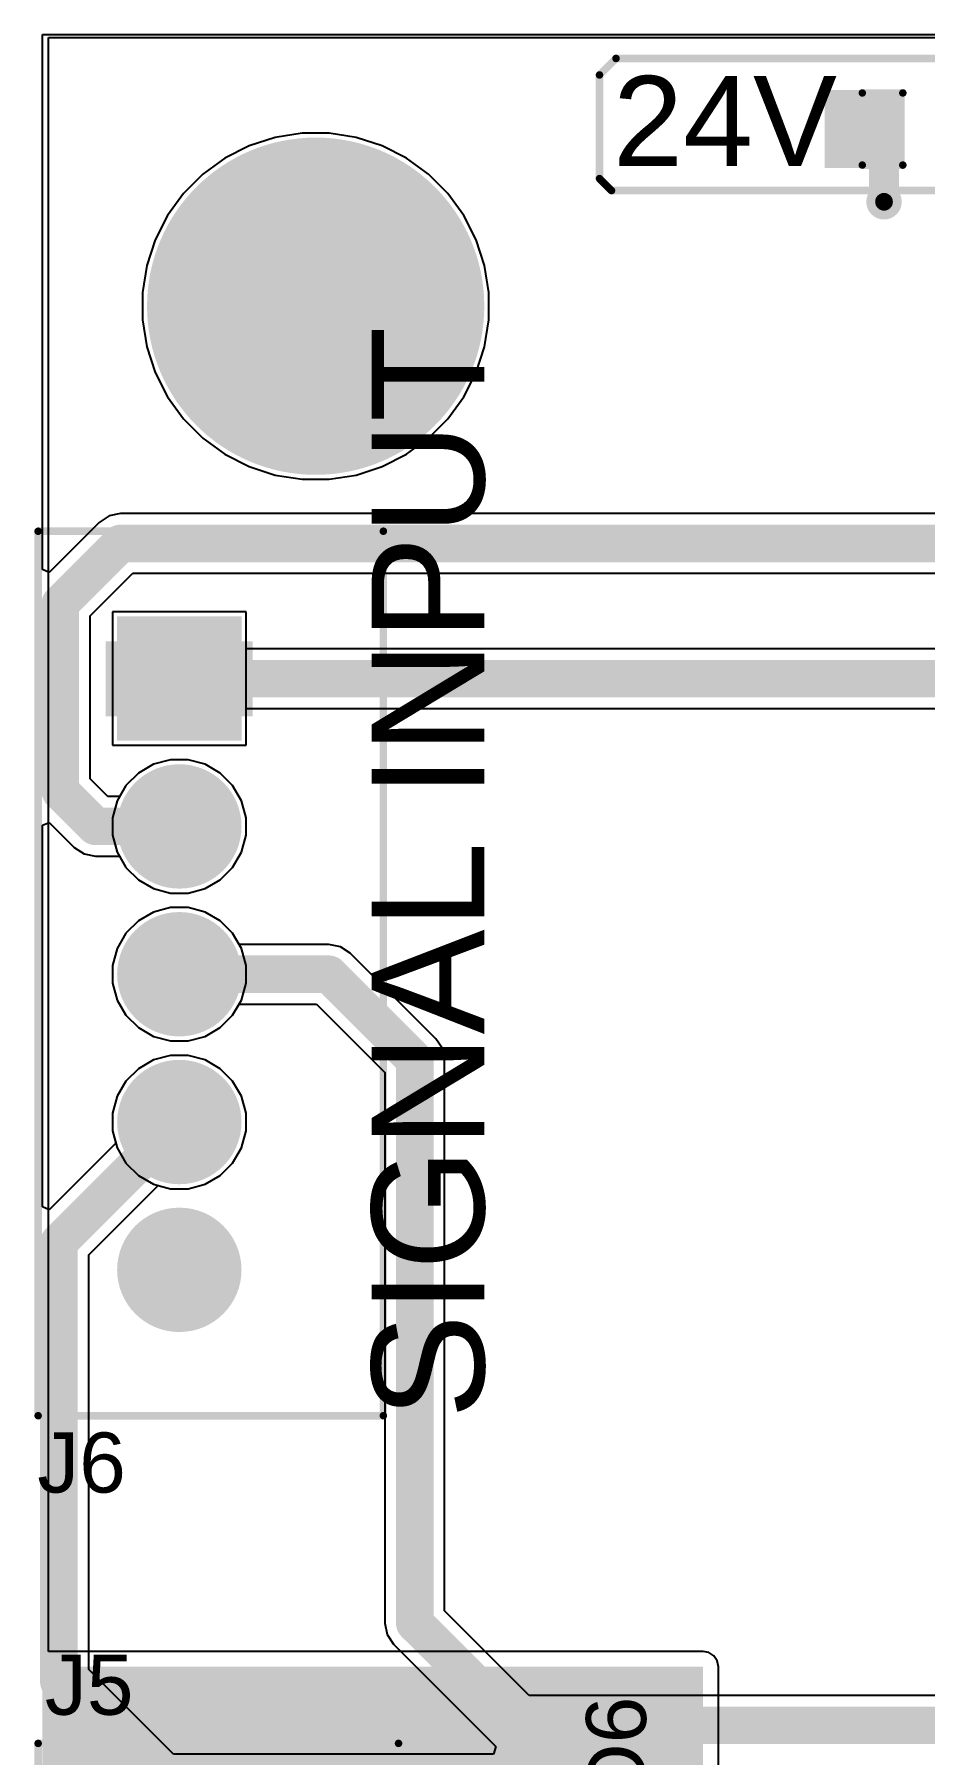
# Model space of a CAD drawing. Header units: millimetres. Extents: x 0.3 to 65.6, y 0.3 to 58.5.
# Drawn here: x 0.32 to 15.38, y 28.33 to 57.43 of the extents above; entities that cross this region are included whole.
import ezdxf

# ---------------------------------------------------------------- set-up
doc = ezdxf.new("R2010")
doc.units = ezdxf.units.MM
for name, color, linetype in [('BottomLayer', 5, 'Continuous'), ('BottomSolder', 6, 'Continuous'), ('MultiLayer', 9, 'Continuous'), ('PadHoleLayer', 156, 'Continuous'), ('TopLayer', 1, 'Continuous'), ('TopOverlay', 2, 'Continuous'), ('TopPaste', 8, 'Continuous'), ('TopSolder', 216, 'Continuous'), ('ViaHoleLayer', 16, 'Continuous')]:
    doc.layers.add(name, color=color, linetype=linetype)
doc.styles.add('Arial', font='', dxfattribs={"height": 0.2})
doc.styles.get('Arial').set_extended_font_data('Arial')

# ---------------------------------------------------------------- blocks, each defined once
blk = doc.blocks.new('LED_0603_28')
at = {"layer": 'TopLayer'}
for points in [[(-1, 0.5), (-0.5, 0.5), (-0.5, -0.5), (-1, -0.5)], [(0.5, 0.5), (1, 0.5), (1, -0.5), (0.5, -0.5)]]:
    blk.add_hatch(color=1, dxfattribs=at).paths.add_polyline_path(points)
at = {"layer": 'TopOverlay'}
blk.add_hatch(color=2, dxfattribs=at).paths.add_polyline_path([(1.118, -0.66), (1.753, -0.66), (1.753, 0.66), (1.118, 0.66)])
at = {"layer": 'TopPaste'}
for points in [[(-1, 0.5), (-0.5, 0.5), (-0.5, -0.5), (-1, -0.5)], [(0.5, 0.5), (1, 0.5), (1, -0.5), (0.5, -0.5)]]:
    blk.add_hatch(color=8, dxfattribs=at).paths.add_polyline_path(points)
at = {"layer": 'TopSolder'}
for points in [[(-1.102, 0.602), (-0.398, 0.602), (-0.398, -0.602), (-1.102, -0.602)], [(0.398, 0.602), (1.102, 0.602), (1.102, -0.602), (0.398, -0.602)]]:
    blk.add_hatch(color=216, dxfattribs=at).paths.add_polyline_path(points)
at = {"layer": 'TopOverlay', "const_width": 0.127}
for points in [[(-0.432, 0.61), (-1.118, 0.61)], [(-1.118, 0.61), (-1.118, -0.61)], [(1.118, 0.61), (0.432, 0.61)], [(1.118, 0.61), (1.118, -0.61)], [(-0.432, -0.61), (-1.118, -0.61)], [(1.118, -0.61), (0.432, -0.61)]]:
    blk.add_lwpolyline(points, dxfattribs=at)
at = {"layer": 'TopOverlay', "const_width": 0.0635}
for points in [[(-1.149, 0.61, 1), (-1.086, 0.61, 1)], [(-1.149, 0.61, 1), (-1.086, 0.61, 1)], [(-0.464, 0.61, 1), (-0.4, 0.61, 1)], [(0.4, 0.61, 1), (0.464, 0.61, 1)], [(1.086, 0.61, 1), (1.149, 0.61, 1)], [(1.086, 0.61, 1), (1.149, 0.61, 1)], [(-1.149, -0.61, 1), (-1.086, -0.61, 1)], [(-1.149, -0.61, 1), (-1.086, -0.61, 1)], [(-0.464, -0.61, 1), (-0.4, -0.61, 1)], [(0.4, -0.61, 1), (0.464, -0.61, 1)], [(1.086, -0.61, 1), (1.149, -0.61, 1)], [(1.086, -0.61, 1), (1.149, -0.61, 1)]]:
    blk.add_lwpolyline(points, format="xyb", close=True, dxfattribs=at)
blk = doc.blocks.new('B5B_XH_A_LF__SN___37')
at = {"layer": 'BottomLayer'}
blk.add_hatch(color=5, dxfattribs=at).paths.add_polyline_path([(-5.95, 0.95), (-4.05, 0.95), (-4.05, -0.95), (-5.95, -0.95)])
h = blk.add_hatch(color=5, dxfattribs=at)
edge = h.paths.add_edge_path()
edge.add_arc((-2.5, 0), 0.95, 0, 360)
h = blk.add_hatch(color=5, dxfattribs=at)
edge = h.paths.add_edge_path()
edge.add_arc((0, 0), 0.95, 0, 360)
h = blk.add_hatch(color=5, dxfattribs=at)
edge = h.paths.add_edge_path()
edge.add_arc((2.5, 0), 0.95, 0, 360)
h = blk.add_hatch(color=5, dxfattribs=at)
edge = h.paths.add_edge_path()
edge.add_arc((5, 0), 0.95, 0, 360)
at = {"layer": 'BottomSolder'}
blk.add_hatch(color=6, dxfattribs=at).paths.add_polyline_path([(-6.052, 1.052), (-3.948, 1.052), (-3.948, -1.052), (-6.052, -1.052)])
h = blk.add_hatch(color=6, dxfattribs=at)
edge = h.paths.add_edge_path()
edge.add_arc((-2.5, 0), 1.052, 0, 360)
h = blk.add_hatch(color=6, dxfattribs=at)
edge = h.paths.add_edge_path()
edge.add_arc((0, 0), 1.052, 0, 360)
h = blk.add_hatch(color=6, dxfattribs=at)
edge = h.paths.add_edge_path()
edge.add_arc((2.5, 0), 1.052, 0, 360)
h = blk.add_hatch(color=6, dxfattribs=at)
edge = h.paths.add_edge_path()
edge.add_arc((5, 0), 1.052, 0, 360)
at = {"layer": 'MultiLayer'}
blk.add_hatch(color=9, dxfattribs=at).paths.add_polyline_path([(-5.95, 0.95), (-4.05, 0.95), (-4.05, -0.95), (-5.95, -0.95)])
h = blk.add_hatch(color=9, dxfattribs=at)
edge = h.paths.add_edge_path()
edge.add_arc((-2.5, 0), 0.95, 0, 360)
h = blk.add_hatch(color=9, dxfattribs=at)
edge = h.paths.add_edge_path()
edge.add_arc((0, 0), 0.95, 0, 360)
h = blk.add_hatch(color=9, dxfattribs=at)
edge = h.paths.add_edge_path()
edge.add_arc((2.5, 0), 0.95, 0, 360)
h = blk.add_hatch(color=9, dxfattribs=at)
edge = h.paths.add_edge_path()
edge.add_arc((5, 0), 0.95, 0, 360)
at = {"layer": 'PadHoleLayer'}
h = blk.add_hatch(color=156, dxfattribs=at)
edge = h.paths.add_edge_path()
edge.add_arc((-5, 0), 0.5, 0, 360)
h = blk.add_hatch(color=156, dxfattribs=at)
edge = h.paths.add_edge_path()
edge.add_arc((-2.5, 0), 0.5, 0, 360)
h = blk.add_hatch(color=156, dxfattribs=at)
edge = h.paths.add_edge_path()
edge.add_arc((0, 0), 0.5, 0, 360)
h = blk.add_hatch(color=156, dxfattribs=at)
edge = h.paths.add_edge_path()
edge.add_arc((2.5, 0), 0.5, 0, 360)
h = blk.add_hatch(color=156, dxfattribs=at)
edge = h.paths.add_edge_path()
edge.add_arc((5, 0), 0.5, 0, 360)
at = {"layer": 'TopLayer'}
blk.add_hatch(color=1, dxfattribs=at).paths.add_polyline_path([(-5.95, 0.95), (-4.05, 0.95), (-4.05, -0.95), (-5.95, -0.95)])
h = blk.add_hatch(color=1, dxfattribs=at)
edge = h.paths.add_edge_path()
edge.add_arc((-2.5, 0), 0.95, 0, 360)
h = blk.add_hatch(color=1, dxfattribs=at)
edge = h.paths.add_edge_path()
edge.add_arc((0, 0), 0.95, 0, 360)
h = blk.add_hatch(color=1, dxfattribs=at)
edge = h.paths.add_edge_path()
edge.add_arc((2.5, 0), 0.95, 0, 360)
h = blk.add_hatch(color=1, dxfattribs=at)
edge = h.paths.add_edge_path()
edge.add_arc((5, 0), 0.95, 0, 360)
at = {"layer": 'TopOverlay'}
for points in [[(-5.633, 0.963), (-4.363, 0.963), (-4.363, 1.242), (-5.633, 1.242)], [(-5.633, -1.247), (-4.363, -1.247), (-4.363, -0.968), (-5.633, -0.968)]]:
    blk.add_hatch(color=2, dxfattribs=at).paths.add_polyline_path(points)
at = {"layer": 'TopSolder'}
blk.add_hatch(color=216, dxfattribs=at).paths.add_polyline_path([(-6.052, 1.052), (-3.948, 1.052), (-3.948, -1.052), (-6.052, -1.052)])
h = blk.add_hatch(color=216, dxfattribs=at)
edge = h.paths.add_edge_path()
edge.add_arc((-2.5, 0), 1.052, 0, 360)
h = blk.add_hatch(color=216, dxfattribs=at)
edge = h.paths.add_edge_path()
edge.add_arc((0, 0), 1.052, 0, 360)
h = blk.add_hatch(color=216, dxfattribs=at)
edge = h.paths.add_edge_path()
edge.add_arc((2.5, 0), 1.052, 0, 360)
h = blk.add_hatch(color=216, dxfattribs=at)
edge = h.paths.add_edge_path()
edge.add_arc((5, 0), 1.052, 0, 360)
at = {"layer": 'TopOverlay', "const_width": 0.0635}
for points in [[(-7.525, 3.451, 1), (-7.461, 3.451, 1)], [(-7.525, 3.451, 1), (-7.461, 3.451, 1)], [(7.436, 3.451, 1), (7.499, 3.451, 1)], [(7.436, 3.451, 1), (7.499, 3.451, 1)], [(-7.525, -2.388, 1), (-7.461, -2.388, 1)], [(-7.525, -2.388, 1), (-7.461, -2.388, 1)], [(7.436, -2.388, 1), (7.499, -2.388, 1)], [(7.436, -2.388, 1), (7.499, -2.388, 1)]]:
    blk.add_lwpolyline(points, format="xyb", close=True, dxfattribs=at)
at = {"layer": 'TopOverlay', "const_width": 0.127}
for points in [[(7.468, 3.451), (-7.493, 3.451)], [(-7.493, -2.388), (-7.493, 3.451)], [(7.468, -2.388), (7.468, 3.451)], [(7.468, -2.388), (-7.493, -2.388)]]:
    blk.add_lwpolyline(points, dxfattribs=at)
blk = doc.blocks.new('178_6165_0002_38')
at = {"layer": 'BottomLayer'}
blk.add_hatch(color=5, dxfattribs=at).paths.add_polyline_path([(-7.5, 2.35), (-5.3, 2.35), (-5.3, 0.15), (-7.5, 0.15)])
h = blk.add_hatch(color=5, dxfattribs=at)
edge = h.paths.add_edge_path()
edge.add_arc((-2.9, 1.25), 1.1, 0, 360)
h = blk.add_hatch(color=5, dxfattribs=at)
edge = h.paths.add_edge_path()
edge.add_arc((2.9, 1.25), 1.1, 0, 360)
h = blk.add_hatch(color=5, dxfattribs=at)
edge = h.paths.add_edge_path()
edge.add_arc((6.4, 1.25), 1.1, 0, 360)
h = blk.add_hatch(color=5, dxfattribs=at)
edge = h.paths.add_edge_path()
edge.add_arc((-6.4, -1.25), 1.1, 0, 360)
h = blk.add_hatch(color=5, dxfattribs=at)
edge = h.paths.add_edge_path()
edge.add_arc((-2.9, -1.25), 1.1, 0, 360)
h = blk.add_hatch(color=5, dxfattribs=at)
edge = h.paths.add_edge_path()
edge.add_arc((2.9, -1.25), 1.1, 0, 360)
h = blk.add_hatch(color=5, dxfattribs=at)
edge = h.paths.add_edge_path()
edge.add_arc((6.4, -1.25), 1.1, 0, 360)
at = {"layer": 'BottomSolder'}
blk.add_hatch(color=6, dxfattribs=at).paths.add_polyline_path([(-7.551, 2.401), (-5.249, 2.401), (-5.249, 0.099), (-7.551, 0.099)])
h = blk.add_hatch(color=6, dxfattribs=at)
edge = h.paths.add_edge_path()
edge.add_arc((-2.9, 1.25), 1.151, 0, 360)
h = blk.add_hatch(color=6, dxfattribs=at)
edge = h.paths.add_edge_path()
edge.add_arc((2.9, 1.25), 1.151, 0, 360)
h = blk.add_hatch(color=6, dxfattribs=at)
edge = h.paths.add_edge_path()
edge.add_arc((6.4, 1.25), 1.151, 0, 360)
h = blk.add_hatch(color=6, dxfattribs=at)
edge = h.paths.add_edge_path()
edge.add_arc((0, 0), 0.102, 0, 360)
h = blk.add_hatch(color=6, dxfattribs=at)
edge = h.paths.add_edge_path()
edge.add_arc((-6.4, -1.25), 1.151, 0, 360)
h = blk.add_hatch(color=6, dxfattribs=at)
edge = h.paths.add_edge_path()
edge.add_arc((-2.9, -1.25), 1.151, 0, 360)
h = blk.add_hatch(color=6, dxfattribs=at)
edge = h.paths.add_edge_path()
edge.add_arc((2.9, -1.25), 1.151, 0, 360)
h = blk.add_hatch(color=6, dxfattribs=at)
edge = h.paths.add_edge_path()
edge.add_arc((6.4, -1.25), 1.151, 0, 360)
at = {"layer": 'MultiLayer'}
blk.add_hatch(color=9, dxfattribs=at).paths.add_polyline_path([(-7.5, 2.35), (-5.3, 2.35), (-5.3, 0.15), (-7.5, 0.15)])
h = blk.add_hatch(color=9, dxfattribs=at)
edge = h.paths.add_edge_path()
edge.add_arc((-2.9, 1.25), 1.1, 0, 360)
h = blk.add_hatch(color=9, dxfattribs=at)
edge = h.paths.add_edge_path()
edge.add_arc((2.9, 1.25), 1.1, 0, 360)
h = blk.add_hatch(color=9, dxfattribs=at)
edge = h.paths.add_edge_path()
edge.add_arc((6.4, 1.25), 1.1, 0, 360)
h = blk.add_hatch(color=9, dxfattribs=at)
edge = h.paths.add_edge_path()
edge.add_arc((-6.4, -1.25), 1.1, 0, 360)
h = blk.add_hatch(color=9, dxfattribs=at)
edge = h.paths.add_edge_path()
edge.add_arc((-2.9, -1.25), 1.1, 0, 360)
h = blk.add_hatch(color=9, dxfattribs=at)
edge = h.paths.add_edge_path()
edge.add_arc((2.9, -1.25), 1.1, 0, 360)
h = blk.add_hatch(color=9, dxfattribs=at)
edge = h.paths.add_edge_path()
edge.add_arc((6.4, -1.25), 1.1, 0, 360)
at = {"layer": 'PadHoleLayer'}
h = blk.add_hatch(color=156, dxfattribs=at)
edge = h.paths.add_edge_path()
edge.add_arc((-6.4, 1.25), 0.75, 0, 360)
h = blk.add_hatch(color=156, dxfattribs=at)
edge = h.paths.add_edge_path()
edge.add_arc((-2.9, 1.25), 0.75, 0, 360)
h = blk.add_hatch(color=156, dxfattribs=at)
edge = h.paths.add_edge_path()
edge.add_arc((2.9, 1.25), 0.75, 0, 360)
h = blk.add_hatch(color=156, dxfattribs=at)
edge = h.paths.add_edge_path()
edge.add_arc((6.4, 1.25), 0.75, 0, 360)
h = blk.add_hatch(color=156, dxfattribs=at)
edge = h.paths.add_edge_path()
edge.add_arc((0, 0), 1.25, 0, 360)
h = blk.add_hatch(color=156, dxfattribs=at)
edge = h.paths.add_edge_path()
edge.add_arc((-6.4, -1.25), 0.75, 0, 360)
h = blk.add_hatch(color=156, dxfattribs=at)
edge = h.paths.add_edge_path()
edge.add_arc((-2.9, -1.25), 0.75, 0, 360)
h = blk.add_hatch(color=156, dxfattribs=at)
edge = h.paths.add_edge_path()
edge.add_arc((2.9, -1.25), 0.75, 0, 360)
h = blk.add_hatch(color=156, dxfattribs=at)
edge = h.paths.add_edge_path()
edge.add_arc((6.4, -1.25), 0.75, 0, 360)
at = {"layer": 'TopLayer'}
blk.add_hatch(color=1, dxfattribs=at).paths.add_polyline_path([(-7.5, 2.35), (-5.3, 2.35), (-5.3, 0.15), (-7.5, 0.15)])
h = blk.add_hatch(color=1, dxfattribs=at)
edge = h.paths.add_edge_path()
edge.add_arc((-2.9, 1.25), 1.1, 0, 360)
h = blk.add_hatch(color=1, dxfattribs=at)
edge = h.paths.add_edge_path()
edge.add_arc((2.9, 1.25), 1.1, 0, 360)
h = blk.add_hatch(color=1, dxfattribs=at)
edge = h.paths.add_edge_path()
edge.add_arc((6.4, 1.25), 1.1, 0, 360)
h = blk.add_hatch(color=1, dxfattribs=at)
edge = h.paths.add_edge_path()
edge.add_arc((-6.4, -1.25), 1.1, 0, 360)
h = blk.add_hatch(color=1, dxfattribs=at)
edge = h.paths.add_edge_path()
edge.add_arc((-2.9, -1.25), 1.1, 0, 360)
h = blk.add_hatch(color=1, dxfattribs=at)
edge = h.paths.add_edge_path()
edge.add_arc((2.9, -1.25), 1.1, 0, 360)
h = blk.add_hatch(color=1, dxfattribs=at)
edge = h.paths.add_edge_path()
edge.add_arc((6.4, -1.25), 1.1, 0, 360)
at = {"layer": 'TopSolder'}
blk.add_hatch(color=216, dxfattribs=at).paths.add_polyline_path([(-7.551, 2.401), (-5.249, 2.401), (-5.249, 0.099), (-7.551, 0.099)])
h = blk.add_hatch(color=216, dxfattribs=at)
edge = h.paths.add_edge_path()
edge.add_arc((-2.9, 1.25), 1.151, 0, 360)
h = blk.add_hatch(color=216, dxfattribs=at)
edge = h.paths.add_edge_path()
edge.add_arc((2.9, 1.25), 1.151, 0, 360)
h = blk.add_hatch(color=216, dxfattribs=at)
edge = h.paths.add_edge_path()
edge.add_arc((6.4, 1.25), 1.151, 0, 360)
h = blk.add_hatch(color=216, dxfattribs=at)
edge = h.paths.add_edge_path()
edge.add_arc((0, 0), 0.102, 0, 360)
h = blk.add_hatch(color=216, dxfattribs=at)
edge = h.paths.add_edge_path()
edge.add_arc((-6.4, -1.25), 1.151, 0, 360)
h = blk.add_hatch(color=216, dxfattribs=at)
edge = h.paths.add_edge_path()
edge.add_arc((-2.9, -1.25), 1.151, 0, 360)
h = blk.add_hatch(color=216, dxfattribs=at)
edge = h.paths.add_edge_path()
edge.add_arc((2.9, -1.25), 1.151, 0, 360)
h = blk.add_hatch(color=216, dxfattribs=at)
edge = h.paths.add_edge_path()
edge.add_arc((6.4, -1.25), 1.151, 0, 360)
at = {"layer": 'TopOverlay', "const_width": 0.127}
for points in [[(-10.033, 3.048), (-10.033, -3.048)], [(-10.033, 3.048), (10.033, 3.048)], [(10.033, 3.048), (10.033, -3.048)], [(-10.033, -3.048), (10.033, -3.048)]]:
    blk.add_lwpolyline(points, dxfattribs=at)
at = {"layer": 'TopOverlay', "const_width": 0.0635}
for points in [[(-10.065, 3.048, 1), (-10.001, 3.048, 1)], [(-10.065, 3.048, 1), (-10.001, 3.048, 1)], [(10.001, 3.048, 1), (10.065, 3.048, 1)], [(10.001, 3.048, 1), (10.065, 3.048, 1)], [(-10.065, -3.048, 1), (-10.001, -3.048, 1)], [(-10.065, -3.048, 1), (-10.001, -3.048, 1)], [(10.001, -3.048, 1), (10.065, -3.048, 1)], [(10.001, -3.048, 1), (10.065, -3.048, 1)]]:
    blk.add_lwpolyline(points, format="xyb", close=True, dxfattribs=at)
at = {"layer": 'TopOverlay'}
blk.add_text('1', height=0.8, dxfattribs=at).set_placement((-8.128, 1.041))

msp = doc.modelspace()

# ---------------------------------------------------------------- hatches: boundary and pattern name
at = {"layer": 'BottomLayer'}
h = msp.add_hatch(color=5, dxfattribs=at)
edge = h.paths.add_edge_path()
edge.add_arc((5.08, 52.832), 2.75, 0, 360)
h = msp.add_hatch(color=5, dxfattribs=at)
edge = h.paths.add_edge_path()
edge.add_arc((14.693, 54.598), 0.3, 0, 360)
at = {"layer": 'BottomSolder'}
h = msp.add_hatch(color=6, dxfattribs=at)
edge = h.paths.add_edge_path()
edge.add_arc((5.08, 52.832), 2.852, 0, 360)
h = msp.add_hatch(color=6, dxfattribs=at)
edge = h.paths.add_edge_path()
edge.add_arc((14.693, 54.598), 0.15, 0, 360)
at = {"layer": 'MultiLayer'}
h = msp.add_hatch(color=9, dxfattribs=at)
edge = h.paths.add_edge_path()
edge.add_arc((5.08, 52.832), 2.75, 0, 360)
at = {"layer": 'PadHoleLayer'}
h = msp.add_hatch(color=156, dxfattribs=at)
edge = h.paths.add_edge_path()
edge.add_arc((5.08, 52.832), 1.55, 0, 360)
at = {"layer": 'TopLayer'}
h = msp.add_hatch(color=1, dxfattribs=at)
edge = h.paths.add_edge_path()
edge.add_arc((5.08, 52.832), 2.75, 0, 360)
h = msp.add_hatch(color=1, dxfattribs=at)
edge = h.paths.add_edge_path()
edge.add_arc((14.693, 54.598), 0.3, 0, 360)
for points in [[(0.457, 23.825), (11.633, 23.825), (11.633, 29.82), (0.457, 29.82)], [(0.457, 19.99), (8.204, 19.99), (8.204, 29.82), (0.457, 29.82)]]:
    msp.add_hatch(color=1, dxfattribs=at).paths.add_polyline_path(points)
at = {"layer": 'TopSolder'}
h = msp.add_hatch(color=216, dxfattribs=at)
edge = h.paths.add_edge_path()
edge.add_arc((5.08, 52.832), 2.852, 0, 360)
h = msp.add_hatch(color=216, dxfattribs=at)
edge = h.paths.add_edge_path()
edge.add_arc((14.693, 54.598), 0.15, 0, 360)
at = {"layer": 'ViaHoleLayer'}
h = msp.add_hatch(color=16, dxfattribs=at)
edge = h.paths.add_edge_path()
edge.add_arc((14.693, 54.598), 0.15, 0, 360)

# ---------------------------------------------------------------- linework, layer by layer
at = {"layer": 'BottomLayer'}
for p, q in [((0.457, 48.378), (0.457, 57.429)), ((0.457, 57.429), (65.557, 57.429)), ((4.394, 55.688), (3.956, 55.545)), ((4.85, 55.76), (4.394, 55.688)), ((5.31, 55.76), (4.85, 55.76)), ((5.766, 55.688), (5.31, 55.76)), ((6.204, 55.545), (5.766, 55.688)), ((3.545, 55.336), (3.173, 55.065)), ((3.956, 55.545), (3.545, 55.336)), ((6.614, 55.336), (6.204, 55.545)), ((6.987, 55.065), (6.614, 55.336)), ((3.173, 55.065), (2.847, 54.739)), ((7.313, 54.739), (6.987, 55.065)), ((2.847, 54.739), (2.576, 54.367)), ((7.584, 54.367), (7.313, 54.739)), ((2.576, 54.367), (2.367, 53.956)), ((7.793, 53.956), (7.584, 54.367)), ((2.367, 53.956), (2.224, 53.518)), ((7.936, 53.518), (7.793, 53.956)), ((2.224, 53.518), (2.152, 53.062)), ((8.008, 53.062), (7.936, 53.518)), ((2.152, 53.062), (2.152, 52.602)), ((8.008, 52.602), (8.008, 53.062)), ((2.152, 52.602), (2.224, 52.146)), ((7.936, 52.146), (8.008, 52.602)), ((2.224, 52.146), (2.367, 51.708)), ((7.793, 51.708), (7.936, 52.146)), ((2.367, 51.708), (2.576, 51.298)), ((7.584, 51.298), (7.793, 51.708)), ((2.576, 51.298), (2.847, 50.925)), ((7.313, 50.925), (7.584, 51.298)), ((2.847, 50.925), (3.173, 50.599)), ((6.987, 50.599), (7.313, 50.925)), ((3.173, 50.599), (3.545, 50.328)), ((6.614, 50.328), (6.987, 50.599)), ((3.545, 50.328), (3.956, 50.119)), ((3.956, 50.119), (4.394, 49.976)), ((5.766, 49.976), (6.204, 50.119)), ((6.204, 50.119), (6.614, 50.328)), ((4.394, 49.976), (4.85, 49.904)), ((4.85, 49.904), (5.31, 49.904)), ((5.31, 49.904), (5.766, 49.976)), ((1.421, 49.176), (0.575, 48.33)), ((1.585, 49.285), (1.421, 49.176)), ((1.778, 49.324), (1.585, 49.285)), ((3.886, 49.324), (1.778, 49.324)), ((24.232, 49.324), (3.886, 49.324)), ((3.886, 49.324), (3.886, 49.324)), ((0.575, 48.33), (0.457, 48.378)), ((1.267, 47.594), (1.987, 48.314)), ((1.987, 48.314), (3.886, 48.314)), ((3.886, 48.314), (3.886, 48.314)), ((3.886, 48.314), (24.022, 48.314)), ((1.267, 44.837), (1.267, 47.594)), ((3.902, 47.661), (1.646, 47.661)), ((1.646, 47.661), (1.646, 45.405)), ((3.902, 47.038), (3.902, 47.661)), ((24.282, 47.038), (3.902, 47.038)), ((3.902, 45.405), (3.902, 46.028)), ((3.902, 46.028), (24.073, 46.028)), ((1.646, 45.405), (3.902, 45.405)), ((2.625, 45.161), (2.339, 45.084)), ((2.922, 45.161), (2.625, 45.161)), ((3.209, 45.084), (2.922, 45.161)), ((1.564, 44.54), (1.267, 44.837)), ((2.081, 44.935), (1.871, 44.725)), ((2.339, 45.084), (2.081, 44.935)), ((3.466, 44.935), (3.209, 45.084)), ((3.676, 44.725), (3.466, 44.935)), ((1.764, 44.54), (1.564, 44.54)), ((1.871, 44.725), (1.764, 44.54)), ((3.825, 44.468), (3.676, 44.725)), ((3.902, 44.181), (3.825, 44.468)), ((0.457, 44.052), (0.575, 44.101)), ((0.457, 37.596), (0.457, 44.052)), ((0.575, 44.101), (0.998, 43.678)), ((3.902, 43.884), (3.902, 44.181)), ((0.998, 43.678), (1.162, 43.568)), ((3.825, 43.597), (3.902, 43.884)), ((1.162, 43.568), (1.355, 43.53)), ((1.355, 43.53), (1.762, 43.53)), ((1.762, 43.53), (1.871, 43.34)), ((3.676, 43.34), (3.825, 43.597)), ((1.871, 43.34), (2.081, 43.13)), ((2.081, 43.13), (2.339, 42.982)), ((3.209, 42.982), (3.466, 43.13)), ((3.466, 43.13), (3.676, 43.34)), ((2.339, 42.982), (2.625, 42.905)), ((2.625, 42.905), (2.922, 42.905)), ((2.922, 42.905), (3.209, 42.982)), ((2.339, 42.584), (2.081, 42.435)), ((2.625, 42.661), (2.339, 42.584)), ((2.922, 42.661), (2.625, 42.661)), ((3.209, 42.584), (2.922, 42.661)), ((3.466, 42.435), (3.209, 42.584)), ((1.871, 42.225), (1.723, 41.968)), ((2.081, 42.435), (1.871, 42.225)), ((3.676, 42.225), (3.466, 42.435)), ((3.785, 42.038), (3.676, 42.225)), ((1.723, 41.968), (1.646, 41.681)), ((5.305, 42.038), (3.785, 42.038)), ((5.498, 41.999), (5.305, 42.038)), ((5.662, 41.89), (5.498, 41.999)), ((1.646, 41.681), (1.646, 41.384)), ((7.113, 40.438), (5.662, 41.89)), ((1.646, 41.384), (1.723, 41.097)), ((1.723, 41.097), (1.871, 40.84)), ((3.676, 40.84), (3.785, 41.028)), ((3.785, 41.028), (5.096, 41.028)), ((5.096, 41.028), (6.251, 39.872)), ((1.871, 40.84), (2.081, 40.63)), ((3.466, 40.63), (3.676, 40.84)), ((2.081, 40.63), (2.339, 40.482)), ((2.339, 40.482), (2.625, 40.405)), ((2.922, 40.405), (3.209, 40.482)), ((3.209, 40.482), (3.466, 40.63)), ((2.625, 40.161), (2.339, 40.084)), ((2.625, 40.405), (2.922, 40.405)), ((2.922, 40.161), (2.625, 40.161)), ((3.209, 40.084), (2.922, 40.161)), ((7.223, 40.274), (7.113, 40.438)), ((7.261, 40.081), (7.223, 40.274)), ((2.081, 39.935), (1.871, 39.725)), ((2.339, 40.084), (2.081, 39.935)), ((3.466, 39.935), (3.209, 40.084)), ((3.676, 39.725), (3.466, 39.935)), ((6.251, 39.872), (6.251, 30.556)), ((7.261, 30.765), (7.261, 40.081)), ((1.871, 39.725), (1.723, 39.468)), ((3.825, 39.468), (3.676, 39.725)), ((1.723, 39.468), (1.646, 39.181)), ((3.902, 39.181), (3.825, 39.468)), ((1.646, 39.181), (1.646, 38.884)), ((3.902, 38.884), (3.902, 39.181)), ((1.646, 38.884), (1.702, 38.675)), ((3.825, 38.597), (3.902, 38.884)), ((1.702, 38.675), (0.575, 37.548)), ((3.676, 38.34), (3.825, 38.597)), ((3.209, 37.982), (3.466, 38.13)), ((3.466, 38.13), (3.676, 38.34)), ((1.242, 36.786), (2.416, 37.961)), ((2.416, 37.961), (2.625, 37.905)), ((2.625, 37.905), (2.922, 37.905)), ((2.922, 37.905), (3.209, 37.982)), ((0.575, 37.548), (0.457, 37.596)), ((1.242, 29.775), (1.242, 36.786)), ((6.251, 30.556), (6.29, 30.363)), ((8.693, 29.334), (7.261, 30.765)), ((6.29, 30.363), (6.399, 30.199)), ((6.399, 30.199), (8.127, 28.472)), ((2.673, 28.343), (1.242, 29.775)), ((51.333, 29.334), (8.693, 29.334)), ((8.09, 28.343), (2.673, 28.343)), ((8.129, 28.47), (8.09, 28.343)), ((8.127, 28.472), (8.129, 28.47))]:
    msp.add_line(p, q, dxfattribs=at)
at = {"layer": 'BottomLayer', "const_width": 0.635}
for points in [[(0.762, 47.803), (1.778, 48.819)], [(1.778, 48.819), (3.886, 48.819)], [(3.886, 48.819), (24.232, 48.819)], [(0.762, 44.628), (0.762, 47.803)], [(2.774, 46.533), (24.282, 46.533)], [(0.762, 44.628), (1.355, 44.035)], [(1.355, 44.035), (2.772, 44.035)], [(2.772, 44.035), (2.774, 44.033)], [(2.774, 41.533), (5.305, 41.533)], [(5.305, 41.533), (6.756, 40.081)], [(6.756, 30.556), (6.756, 40.081)], [(0.737, 36.995), (2.774, 39.033)], [(3.081, 38.725), (3.389, 39.033)], [(0.737, 29.566), (0.737, 36.995)], [(6.756, 30.556), (8.484, 28.829)], [(0.737, 29.566), (2.464, 27.838)], [(8.484, 28.829), (51.333, 28.829)]]:
    msp.add_lwpolyline(points, dxfattribs=at)
at = {"layer": 'BottomLayer', "const_width": 0.318}
for points in [[(1.619, 48.819, 1), (1.937, 48.819, 1)], [(1.619, 48.819, 1), (1.937, 48.819, 1)], [(3.727, 48.819, 1), (4.045, 48.819, 1)], [(3.727, 48.819, 1), (4.045, 48.819, 1)], [(0.603, 47.803, 1), (0.921, 47.803, 1)], [(0.603, 47.803, 1), (0.921, 47.803, 1)], [(2.615, 46.533, 1), (2.933, 46.533, 1)], [(0.603, 44.628, 1), (0.921, 44.628, 1)], [(0.603, 44.628, 1), (0.921, 44.628, 1)], [(1.196, 44.035, 1), (1.514, 44.035, 1)], [(1.196, 44.035, 1), (1.514, 44.035, 1)], [(2.613, 44.035, 1), (2.931, 44.035, 1)], [(2.613, 44.035, 1), (2.931, 44.035, 1)], [(2.615, 44.033, 1), (2.933, 44.033, 1)], [(2.615, 41.533, 1), (2.933, 41.533, 1)], [(5.146, 41.533, 1), (5.464, 41.533, 1)], [(5.146, 41.533, 1), (5.464, 41.533, 1)], [(6.598, 40.081, 1), (6.915, 40.081, 1)], [(6.598, 40.081, 1), (6.915, 40.081, 1)], [(2.615, 39.033, 1), (2.933, 39.033, 1)], [(3.23, 39.033, 1), (3.548, 39.033, 1)], [(2.923, 38.725, 1), (3.24, 38.725, 1)], [(0.578, 36.995, 1), (0.895, 36.995, 1)], [(0.578, 36.995, 1), (0.895, 36.995, 1)], [(6.598, 30.556, 1), (6.915, 30.556, 1)], [(6.598, 30.556, 1), (6.915, 30.556, 1)], [(0.578, 29.566, 1), (0.895, 29.566, 1)], [(0.578, 29.566, 1), (0.895, 29.566, 1)], [(8.325, 28.829, 1), (8.642, 28.829, 1)], [(8.325, 28.829, 1), (8.642, 28.829, 1)]]:
    msp.add_lwpolyline(points, format="xyb", close=True, dxfattribs=at)
at = {"layer": 'TopLayer'}
for p, q in [((0.559, 30.079), (0.559, 57.379)), ((0.559, 57.379), (17.546, 57.379)), ((4.394, 55.688), (3.956, 55.545)), ((4.85, 55.76), (4.394, 55.688)), ((5.31, 55.76), (4.85, 55.76)), ((5.766, 55.688), (5.31, 55.76)), ((6.204, 55.545), (5.766, 55.688)), ((3.545, 55.336), (3.173, 55.065)), ((3.956, 55.545), (3.545, 55.336)), ((6.614, 55.336), (6.204, 55.545)), ((6.987, 55.065), (6.614, 55.336)), ((3.173, 55.065), (2.847, 54.739)), ((7.313, 54.739), (6.987, 55.065)), ((2.847, 54.739), (2.576, 54.367)), ((7.584, 54.367), (7.313, 54.739)), ((2.576, 54.367), (2.367, 53.956)), ((7.793, 53.956), (7.584, 54.367)), ((2.367, 53.956), (2.224, 53.518)), ((7.936, 53.518), (7.793, 53.956)), ((2.224, 53.518), (2.152, 53.062)), ((8.008, 53.062), (7.936, 53.518)), ((2.152, 53.062), (2.152, 52.602)), ((8.008, 52.602), (8.008, 53.062)), ((2.152, 52.602), (2.224, 52.146)), ((7.936, 52.146), (8.008, 52.602)), ((2.224, 52.146), (2.367, 51.708)), ((7.793, 51.708), (7.936, 52.146)), ((2.367, 51.708), (2.576, 51.298)), ((7.584, 51.298), (7.793, 51.708)), ((2.576, 51.298), (2.847, 50.925)), ((7.313, 50.925), (7.584, 51.298)), ((2.847, 50.925), (3.173, 50.599)), ((6.987, 50.599), (7.313, 50.925)), ((3.173, 50.599), (3.545, 50.328)), ((6.614, 50.328), (6.987, 50.599)), ((3.545, 50.328), (3.956, 50.119)), ((3.956, 50.119), (4.394, 49.976)), ((5.766, 49.976), (6.204, 50.119)), ((6.204, 50.119), (6.614, 50.328)), ((4.394, 49.976), (4.85, 49.904)), ((4.85, 49.904), (5.31, 49.904)), ((5.31, 49.904), (5.766, 49.976)), ((3.902, 47.661), (1.646, 47.661)), ((1.646, 47.661), (1.646, 45.405)), ((3.902, 45.405), (3.902, 47.661)), ((1.646, 45.405), (3.902, 45.405)), ((2.625, 45.161), (2.339, 45.084)), ((2.922, 45.161), (2.625, 45.161)), ((3.209, 45.084), (2.922, 45.161)), ((2.081, 44.935), (1.871, 44.725)), ((2.339, 45.084), (2.081, 44.935)), ((3.466, 44.935), (3.209, 45.084)), ((3.676, 44.725), (3.466, 44.935)), ((1.871, 44.725), (1.723, 44.468)), ((3.825, 44.468), (3.676, 44.725)), ((1.723, 44.468), (1.646, 44.181)), ((3.902, 44.181), (3.825, 44.468)), ((1.646, 44.181), (1.646, 43.884)), ((3.902, 43.884), (3.902, 44.181)), ((1.646, 43.884), (1.723, 43.597)), ((3.825, 43.597), (3.902, 43.884)), ((1.723, 43.597), (1.871, 43.34)), ((3.676, 43.34), (3.825, 43.597)), ((1.871, 43.34), (2.081, 43.13)), ((2.081, 43.13), (2.339, 42.982)), ((3.209, 42.982), (3.466, 43.13)), ((3.466, 43.13), (3.676, 43.34)), ((2.339, 42.982), (2.625, 42.905)), ((2.625, 42.905), (2.922, 42.905)), ((2.922, 42.905), (3.209, 42.982)), ((2.339, 42.584), (2.081, 42.435)), ((2.625, 42.661), (2.339, 42.584)), ((2.922, 42.661), (2.625, 42.661)), ((3.209, 42.584), (2.922, 42.661)), ((3.466, 42.435), (3.209, 42.584)), ((1.871, 42.225), (1.723, 41.968)), ((2.081, 42.435), (1.871, 42.225)), ((3.676, 42.225), (3.466, 42.435)), ((3.825, 41.968), (3.676, 42.225)), ((1.723, 41.968), (1.646, 41.681)), ((3.902, 41.681), (3.825, 41.968)), ((1.646, 41.681), (1.646, 41.384)), ((3.902, 41.384), (3.902, 41.681)), ((1.646, 41.384), (1.723, 41.097)), ((3.825, 41.097), (3.902, 41.384)), ((1.723, 41.097), (1.871, 40.84)), ((3.676, 40.84), (3.825, 41.097)), ((1.871, 40.84), (2.081, 40.63)), ((3.466, 40.63), (3.676, 40.84)), ((2.081, 40.63), (2.339, 40.482)), ((2.339, 40.482), (2.625, 40.405)), ((2.922, 40.405), (3.209, 40.482)), ((3.209, 40.482), (3.466, 40.63)), ((2.625, 40.161), (2.339, 40.084)), ((2.625, 40.405), (2.922, 40.405)), ((2.922, 40.161), (2.625, 40.161)), ((3.209, 40.084), (2.922, 40.161)), ((2.081, 39.935), (1.871, 39.725)), ((2.339, 40.084), (2.081, 39.935)), ((3.466, 39.935), (3.209, 40.084)), ((3.676, 39.725), (3.466, 39.935)), ((1.871, 39.725), (1.723, 39.468)), ((3.825, 39.468), (3.676, 39.725)), ((1.723, 39.468), (1.646, 39.181)), ((3.902, 39.181), (3.825, 39.468)), ((1.646, 39.181), (1.646, 38.884)), ((3.902, 38.884), (3.902, 39.181)), ((1.646, 38.884), (1.723, 38.597)), ((3.825, 38.597), (3.902, 38.884)), ((1.723, 38.597), (1.871, 38.34)), ((3.676, 38.34), (3.825, 38.597)), ((1.871, 38.34), (2.081, 38.13)), ((2.081, 38.13), (2.339, 37.982)), ((3.209, 37.982), (3.466, 38.13)), ((3.466, 38.13), (3.676, 38.34)), ((2.339, 37.982), (2.625, 37.905)), ((2.625, 37.905), (2.922, 37.905)), ((2.922, 37.905), (3.209, 37.982)), ((11.633, 30.079), (0.559, 30.079)), ((11.732, 30.059), (11.633, 30.079)), ((11.816, 30.003), (11.732, 30.059)), ((11.872, 29.919), (11.816, 30.003)), ((11.892, 29.82), (11.872, 29.919)), ((11.892, 24.668), (11.892, 29.82))]:
    msp.add_line(p, q, dxfattribs=at)
at = {"layer": 'TopLayer', "const_width": 0.508}
msp.add_lwpolyline([(14.693, 54.598), (14.693, 55.829)], dxfattribs=at)
at = {"layer": 'TopLayer', "const_width": 0.254}
for points in [[(14.566, 55.829, 1), (14.82, 55.829, 1)], [(14.566, 54.598, 1), (14.82, 54.598, 1)]]:
    msp.add_lwpolyline(points, format="xyb", close=True, dxfattribs=at)
at = {"layer": 'TopOverlay', "const_width": 0.127}
for points in [[(9.881, 56.744), (10.16, 57.023)], [(10.16, 57.023), (21.209, 57.023)], [(9.881, 54.991), (9.881, 56.744)], [(9.881, 54.991), (10.084, 54.788)], [(10.084, 54.788), (21.209, 54.788)]]:
    msp.add_lwpolyline(points, dxfattribs=at)
at = {"layer": 'TopOverlay', "const_width": 0.0635}
for points in [[(10.128, 57.023, 1), (10.192, 57.023, 1)], [(10.128, 57.023, 1), (10.192, 57.023, 1)], [(9.849, 56.744, 1), (9.912, 56.744, 1)], [(9.849, 56.744, 1), (9.912, 56.744, 1)], [(9.849, 54.991, 1), (9.912, 54.991, 1)], [(9.849, 54.991, 1), (9.912, 54.991, 1)], [(10.052, 54.788, 1), (10.116, 54.788, 1)], [(10.052, 54.788, 1), (10.116, 54.788, 1)]]:
    msp.add_lwpolyline(points, format="xyb", close=True, dxfattribs=at)

# ---------------------------------------------------------------- block references
for name, p, rotation in [('LED_0603_28', (15.443, 55.829), 180), ('B5B_XH_A_LF__SN___37', (2.774, 41.533), 270), ('178_6165_0002_38', (3.434, 18.49), 90)]:
    msp.add_blockref(name, p, dxfattribs=dict(rotation=rotation))

# ---------------------------------------------------------------- texts
at = {"layer": 'TopOverlay', "style": 'Arial'}
for s, height, rotation, p in [('24V', 1.524, 360, (10.109, 55.202)), ('SIGNAL INPUT', 1.905, 90, (7.932, 34.011)), ('D6', 1.016, 90, (10.668, 27.5))]:
    msp.add_text(s, height=height, rotation=rotation, dxfattribs=at).set_placement(p)
for s, p in [('J6', (0.371, 32.766)), ('J5', (0.5, 29.007))]:
    msp.add_text(s, height=1.016, dxfattribs=at).set_placement(p)

doc.saveas('drawing.dxf')
